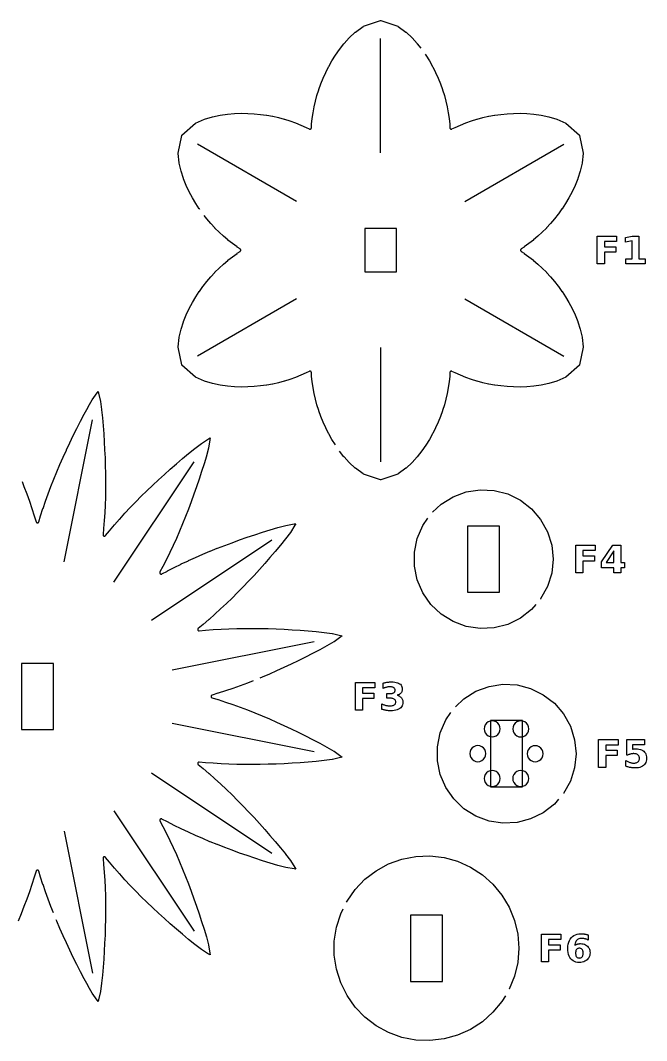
# Model space of a CAD drawing. Header units: millimetres. Extents: x 0 to 300, y 0 to 300.
# Drawn here: x 92.5 to 147.2, y 8.9 to 98.1 of the extents above; entities that cross this region are included whole.
import ezdxf

# ---------------------------------------------------------------- set-up
doc = ezdxf.new("R2010")
doc.units = ezdxf.units.MM
for name, color, linetype in [('CUT', 1, 'CONTINUOUS'), ('ENGRAVE', 5, 'CONTINUOUS'), ('SCORE', 7, 'CONTINUOUS')]:
    doc.layers.add(name, color=color, linetype=linetype)

msp = doc.modelspace()

# ---------------------------------------------------------------- linework, layer by layer
at = {"layer": 'CUT', "color": 1}
for points in [[(108.1822, 81.5628), (108.1504, 81.6072), (108.1471, 81.612), (107.8419, 82.0785), (107.8387, 82.0836), (107.5475, 82.5744), (107.5444, 82.58), (107.269, 83.0978), (107.2659, 83.104), (107.0086, 83.6529), (107.0055, 83.66), (106.7701, 84.2463), (106.767, 84.255), (106.5602, 84.8898), (106.5571, 84.901), (106.3919, 85.6061), (106.3891, 85.6226), (106.2984, 86.4572), (106.2975, 86.4718), (106.2997, 86.4863), (106.6053, 88.0114), (106.6123, 88.0388), (106.6325, 88.0586), (107.8005, 89.0858), (107.812, 89.0949), (107.8251, 89.1015), (108.5932, 89.4402), (108.6089, 89.446), (109.3021, 89.6555), (109.3134, 89.6584), (109.9665, 89.7967), (109.9756, 89.7983), (110.601, 89.8877), (110.6088, 89.8886), (111.2127, 89.9402), (111.2196, 89.9406), (111.8058, 89.9609), (111.8122, 89.961), (112.3828, 89.9543), (112.3889, 89.9541), (112.9455, 89.923), (112.9513, 89.9226), (113.495, 89.8691), (113.5007, 89.8685), (114.0322, 89.7939), (114.0378, 89.793), (114.5577, 89.6984), (114.5632, 89.6973), (115.072, 89.5834), (115.0774, 89.5821), (115.5753, 89.4494), (115.5806, 89.4479), (116.0679, 89.2967), (116.0731, 89.295), (116.5499, 89.1258), (116.5551, 89.1238), (117.0216, 88.9368), (117.0267, 88.9346), (117.4829, 88.7298), (117.488, 88.7274), (117.7646, 88.5895), (117.7776, 88.5838), (117.7893, 88.58), (117.8013, 88.5773), (117.8136, 88.5759), (117.8259, 88.5757), (117.8381, 88.5766), (117.8503, 88.5788), (117.8621, 88.5822), (117.8736, 88.5867), (117.8845, 88.5923), (117.8949, 88.599), (117.9045, 88.6067), (117.9133, 88.6152), (117.9213, 88.6246), (117.9283, 88.6348), (117.9342, 88.6456), (117.9391, 88.6569), (117.9428, 88.6686), (117.9454, 88.6806), (117.9469, 88.6947), (117.9658, 89.0033), (117.9663, 89.0089), (118.017, 89.5064), (118.0177, 89.5119), (118.0889, 90.0094), (118.0898, 90.0149), (118.1817, 90.5124), (118.1828, 90.5178), (118.2956, 91.0154), (118.2969, 91.0207), (118.4309, 91.5183), (118.4325, 91.5236), (118.5882, 92.0212), (118.59, 92.0265), (118.768, 92.5241), (118.77, 92.5293), (118.9713, 93.0269), (118.9735, 93.0321), (119.1991, 93.5298), (119.2016, 93.535), (119.453, 94.0326), (119.4559, 94.0379), (119.7354, 94.5355), (119.7386, 94.541), (120.0493, 95.0384), (120.0532, 95.0442), (120.3998, 95.5414), (120.4045, 95.5477), (120.7946, 96.0447), (120.8005, 96.0517), (121.2469, 96.5482), (121.255, 96.5565), (121.783, 97.0521), (121.7959, 97.0628), (122.4733, 97.5586), (122.4856, 97.5667), (122.4992, 97.5721), (123.9728, 98.07), (124, 98.0775), (124.0272, 98.07), (125.5008, 97.5721), (125.5144, 97.5667), (125.5267, 97.5586), (126.2041, 97.0628), (126.217, 97.0521), (126.745, 96.5565), (126.7531, 96.5482), (127.1995, 96.0517), (127.2054, 96.0447), (127.5194, 95.6447)], [(127.8969, 95.1158), (127.9468, 95.0442), (127.9507, 95.0384), (128.2614, 94.541), (128.2646, 94.5355), (128.5441, 94.0379), (128.547, 94.0326), (128.7984, 93.535), (128.8009, 93.5298), (129.0265, 93.0321), (129.0287, 93.0269), (129.23, 92.5293), (129.232, 92.5241), (129.41, 92.0265), (129.4118, 92.0212), (129.5675, 91.5236), (129.5691, 91.5183), (129.7031, 91.0207), (129.7044, 91.0154), (129.8172, 90.5178), (129.8183, 90.5124), (129.9102, 90.0149), (129.9111, 90.0094), (129.9823, 89.5119), (129.983, 89.5064), (130.0337, 89.0089), (130.0342, 89.0033), (130.0531, 88.6947), (130.0546, 88.6806), (130.0572, 88.6686), (130.0609, 88.6569), (130.0658, 88.6456), (130.0717, 88.6348), (130.0787, 88.6246), (130.0867, 88.6152), (130.0955, 88.6067), (130.1051, 88.599), (130.1155, 88.5923), (130.1264, 88.5867), (130.1379, 88.5822), (130.1497, 88.5788), (130.1619, 88.5766), (130.1741, 88.5757), (130.1864, 88.5759), (130.1987, 88.5773), (130.2107, 88.58), (130.2224, 88.5838), (130.2354, 88.5895), (130.512, 88.7274), (130.5171, 88.7298), (130.9733, 88.9346), (130.9784, 88.9368), (131.4449, 89.1238), (131.4501, 89.1258), (131.9269, 89.295), (131.9321, 89.2967), (132.4194, 89.4479), (132.4247, 89.4494), (132.9226, 89.5821), (132.928, 89.5834), (133.4368, 89.6973), (133.4423, 89.6984), (133.9622, 89.793), (133.9678, 89.7939), (134.4993, 89.8685), (134.505, 89.8691), (135.0487, 89.9226), (135.0545, 89.923), (135.6111, 89.9541), (135.6172, 89.9543), (136.1878, 89.961), (136.1942, 89.9609), (136.7804, 89.9406), (136.7873, 89.9402), (137.3912, 89.8886), (137.399, 89.8877), (138.0244, 89.7983), (138.0335, 89.7967), (138.6866, 89.6584), (138.6979, 89.6555), (139.3911, 89.446), (139.4068, 89.4402), (140.1749, 89.1015), (140.188, 89.0949), (140.1995, 89.0858), (141.3675, 88.0586), (141.3877, 88.0388), (141.3947, 88.0114), (141.7003, 86.4863), (141.7025, 86.4718), (141.7016, 86.4572), (141.6109, 85.6226), (141.6081, 85.6061), (141.4429, 84.901), (141.4398, 84.8898), (141.233, 84.255), (141.2299, 84.2463), (140.9945, 83.66), (140.9914, 83.6529), (140.7341, 83.104), (140.731, 83.0978), (140.4556, 82.58), (140.4525, 82.5744), (140.1613, 82.0836), (140.1581, 82.0785), (139.8529, 81.612), (139.8496, 81.6072), (139.5315, 81.163), (139.5281, 81.1585), (139.1977, 80.7354), (139.1942, 80.731), (138.8523, 80.328), (138.8486, 80.3239), (138.4955, 79.9402), (138.4917, 79.9362), (138.1278, 79.5713), (138.1238, 79.5675), (137.7493, 79.2211), (137.7452, 79.2174), (137.3603, 78.8891), (137.356, 78.8855), (136.9607, 78.5751), (136.9563, 78.5718), (136.5508, 78.2791), (136.5462, 78.2759), (136.2884, 78.1053), (136.277, 78.0969), (136.2679, 78.0886), (136.2596, 78.0795), (136.2522, 78.0697), (136.2458, 78.0591), (136.2406, 78.048), (136.2364, 78.0364), (136.2334, 78.0245), (136.2316, 78.0123), (136.231, 78), (136.2316, 77.9877), (136.2334, 77.9755), (136.2364, 77.9636), (136.2406, 77.952), (136.2458, 77.9409), (136.2522, 77.9303), (136.2596, 77.9205), (136.2679, 77.9114), (136.277, 77.9031), (136.2884, 77.8947), (136.5462, 77.7241), (136.5508, 77.7209), (136.9563, 77.4282), (136.9607, 77.4249), (137.356, 77.1145), (137.3603, 77.1109), (137.7452, 76.7826), (137.7493, 76.7789), (138.1238, 76.4325), (138.1278, 76.4287), (138.4917, 76.0638), (138.4955, 76.0598), (138.8486, 75.6761), (138.8523, 75.672), (139.1942, 75.269), (139.1977, 75.2646), (139.5281, 74.8415), (139.5315, 74.837), (139.8496, 74.3928), (139.8529, 74.388), (140.1581, 73.9215), (140.1613, 73.9164), (140.4525, 73.4256), (140.4556, 73.42), (140.731, 72.9022), (140.7341, 72.896), (140.9914, 72.3471), (140.9945, 72.34), (141.2299, 71.7537), (141.233, 71.745), (141.4398, 71.1102), (141.4429, 71.099), (141.6081, 70.3939), (141.6109, 70.3774), (141.7016, 69.5428), (141.7025, 69.5282), (141.7003, 69.5137), (141.3947, 67.9886), (141.3877, 67.9612), (141.3675, 67.9414), (140.1995, 66.9142), (140.188, 66.9051), (140.1749, 66.8985), (139.4068, 66.5598), (139.3911, 66.554), (138.6979, 66.3445), (138.6866, 66.3416), (138.0335, 66.2033), (138.0244, 66.2017), (137.399, 66.1123), (137.3912, 66.1114), (136.7873, 66.0598), (136.7804, 66.0594), (136.1942, 66.0391), (136.1878, 66.039), (135.6172, 66.0457), (135.6111, 66.0459), (135.0545, 66.077), (135.0487, 66.0774), (134.505, 66.1309), (134.4993, 66.1315), (133.9678, 66.2061), (133.9622, 66.207), (133.4423, 66.3016), (133.4368, 66.3027), (132.928, 66.4166), (132.9226, 66.4179), (132.4247, 66.5506), (132.4194, 66.5521), (131.9321, 66.7033), (131.9269, 66.705), (131.4501, 66.8742), (131.4449, 66.8762), (130.9784, 67.0632), (130.9733, 67.0654), (130.5171, 67.2702), (130.512, 67.2726), (130.2354, 67.4105), (130.2224, 67.4162), (130.2107, 67.42), (130.1987, 67.4227), (130.1864, 67.4241), (130.1741, 67.4243), (130.1619, 67.4234), (130.1497, 67.4212), (130.1379, 67.4178), (130.1264, 67.4133), (130.1155, 67.4077), (130.1051, 67.401), (130.0955, 67.3933), (130.0867, 67.3848), (130.0787, 67.3754), (130.0717, 67.3652), (130.0658, 67.3544), (130.0609, 67.3431), (130.0572, 67.3314), (130.0546, 67.3194), (130.0531, 67.3053), (130.0342, 66.9967), (130.0337, 66.9911), (129.983, 66.4936), (129.9823, 66.4881), (129.9111, 65.9906), (129.9102, 65.9851), (129.8183, 65.4876), (129.8172, 65.4822), (129.7044, 64.9846), (129.7031, 64.9793), (129.5691, 64.4817), (129.5675, 64.4764), (129.4118, 63.9788), (129.41, 63.9735), (129.232, 63.4759), (129.23, 63.4707), (129.0287, 62.9731), (129.0265, 62.9679), (128.8009, 62.4702), (128.7984, 62.465), (128.547, 61.9674), (128.5441, 61.9621), (128.2646, 61.4645), (128.2614, 61.459), (127.9507, 60.9616), (127.9468, 60.9558), (127.6002, 60.4586), (127.5955, 60.4523), (127.2054, 59.9553), (127.1995, 59.9483), (126.7531, 59.4518), (126.745, 59.4435), (126.217, 58.9479), (126.2041, 58.9372), (125.5267, 58.4414), (125.5144, 58.4333), (125.5008, 58.4279), (124.0272, 57.93), (124, 57.9225), (123.9728, 57.93), (122.4992, 58.4279), (122.4856, 58.4333), (122.4733, 58.4414), (121.7959, 58.9372), (121.783, 58.9479), (121.255, 59.4435), (121.2469, 59.4518), (120.8005, 59.9483), (120.7946, 59.9553), (120.4109, 60.4441)], [(120.0394, 60.9775), (119.7386, 61.459), (119.7354, 61.4645), (119.4559, 61.9621), (119.453, 61.9674), (119.2016, 62.465), (119.1991, 62.4702), (118.9735, 62.9679), (118.9713, 62.9731), (118.77, 63.4707), (118.768, 63.4759), (118.59, 63.9735), (118.5882, 63.9788), (118.4325, 64.4764), (118.4309, 64.4817), (118.2969, 64.9793), (118.2956, 64.9846), (118.1828, 65.4822), (118.1817, 65.4876), (118.0898, 65.9851), (118.0889, 65.9906), (118.0177, 66.4881), (118.017, 66.4936), (117.9663, 66.9911), (117.9658, 66.9967), (117.9469, 67.3053), (117.9454, 67.3194), (117.9428, 67.3314), (117.9391, 67.3431), (117.9342, 67.3544), (117.9283, 67.3652), (117.9213, 67.3754), (117.9133, 67.3848), (117.9045, 67.3933), (117.8949, 67.401), (117.8845, 67.4077), (117.8736, 67.4133), (117.8621, 67.4178), (117.8503, 67.4212), (117.8381, 67.4234), (117.8259, 67.4243), (117.8136, 67.4241), (117.8013, 67.4227), (117.7893, 67.42), (117.7776, 67.4162), (117.7646, 67.4105), (117.488, 67.2726), (117.4829, 67.2702), (117.0267, 67.0654), (117.0216, 67.0632), (116.5551, 66.8762), (116.5499, 66.8742), (116.0731, 66.705), (116.0679, 66.7033), (115.5806, 66.5521), (115.5753, 66.5506), (115.0774, 66.4179), (115.072, 66.4166), (114.5632, 66.3027), (114.5577, 66.3016), (114.0378, 66.207), (114.0322, 66.2061), (113.5007, 66.1315), (113.495, 66.1309), (112.9513, 66.0774), (112.9455, 66.077), (112.3889, 66.0459), (112.3828, 66.0457), (111.8122, 66.039), (111.8058, 66.0391), (111.2196, 66.0594), (111.2127, 66.0598), (110.6088, 66.1114), (110.601, 66.1123), (109.9756, 66.2017), (109.9665, 66.2033), (109.3134, 66.3416), (109.3021, 66.3445), (108.6089, 66.554), (108.5932, 66.5598), (107.8251, 66.8985), (107.812, 66.9051), (107.8005, 66.9142), (106.6325, 67.9414), (106.6123, 67.9612), (106.6053, 67.9886), (106.2997, 69.5137), (106.2975, 69.5282), (106.2984, 69.5428), (106.3891, 70.3774), (106.3919, 70.3939), (106.5571, 71.099), (106.5602, 71.1102), (106.767, 71.745), (106.7701, 71.7537), (107.0055, 72.34), (107.0086, 72.3471), (107.2659, 72.896), (107.269, 72.9022), (107.5444, 73.42), (107.5475, 73.4256), (107.8387, 73.9164), (107.8419, 73.9215), (108.1471, 74.388), (108.1504, 74.3928), (108.4685, 74.837), (108.4719, 74.8415), (108.8023, 75.2646), (108.8058, 75.269), (109.1477, 75.672), (109.1514, 75.6761), (109.5045, 76.0598), (109.5083, 76.0638), (109.8722, 76.4287), (109.8762, 76.4325), (110.2507, 76.7789), (110.2548, 76.7826), (110.6397, 77.1109), (110.644, 77.1145), (111.0393, 77.4249), (111.0437, 77.4282), (111.4492, 77.7209), (111.4538, 77.7241), (111.7116, 77.8947), (111.723, 77.9031), (111.7321, 77.9114), (111.7404, 77.9205), (111.7478, 77.9303), (111.7542, 77.9409), (111.7594, 77.952), (111.7636, 77.9636), (111.7666, 77.9755), (111.7684, 77.9877), (111.769, 78), (111.7684, 78.0123), (111.7666, 78.0245), (111.7636, 78.0364), (111.7594, 78.048), (111.7542, 78.0591), (111.7478, 78.0697), (111.7404, 78.0795), (111.7321, 78.0886), (111.723, 78.0969), (111.7116, 78.1053), (111.4538, 78.2759), (111.4492, 78.2791), (111.0437, 78.5718), (111.0393, 78.5751), (110.644, 78.8855), (110.6397, 78.8891), (110.2548, 79.2174), (110.2507, 79.2211), (109.8762, 79.5675), (109.8722, 79.5713), (109.5083, 79.9362), (109.5045, 79.9402), (109.1514, 80.3239), (109.1477, 80.328), (108.8058, 80.731), (108.8023, 80.7354), (108.5658, 81.0382)], [(92.655, 57.7846), (92.8219, 57.3619), (92.8226, 57.3599), (93.0641, 56.7207), (93.0648, 56.7187), (93.2955, 56.0773), (93.2963, 56.0752), (93.5155, 55.4316), (93.5163, 55.4293), (93.7236, 54.7835), (93.7243, 54.781), (93.8798, 54.2639), (93.8845, 54.2506), (93.8897, 54.2395), (93.896, 54.2289), (93.9033, 54.219), (93.9115, 54.2099), (93.9206, 54.2017), (93.9305, 54.1943), (93.941, 54.188), (93.9521, 54.1828), (93.9637, 54.1786), (93.9756, 54.1756), (93.9877, 54.1738), (94, 54.1732), (94.0123, 54.1738), (94.0244, 54.1756), (94.0363, 54.1786), (94.0479, 54.1828), (94.059, 54.188), (94.0695, 54.1943), (94.0794, 54.2017), (94.0885, 54.2099), (94.0967, 54.219), (94.104, 54.2289), (94.1103, 54.2395), (94.1155, 54.2506), (94.1202, 54.2639), (94.2757, 54.781), (94.2764, 54.7835), (94.4837, 55.4293), (94.4845, 55.4316), (94.7037, 56.0752), (94.7045, 56.0773), (94.9352, 56.7187), (94.9359, 56.7207), (95.1774, 57.3599), (95.1781, 57.3619), (95.4298, 57.9991), (95.4305, 58.0009), (95.6918, 58.6363), (95.6925, 58.638), (95.9628, 59.2716), (95.9635, 59.2732), (96.2423, 59.9052), (96.243, 59.9066), (96.5299, 60.5371), (96.5305, 60.5384), (96.825, 61.1674), (96.8256, 61.1687), (97.1275, 61.7963), (97.1281, 61.7975), (97.4372, 62.4236), (97.4379, 62.4249), (97.7546, 63.0495), (97.7554, 63.051), (98.0807, 63.6736), (98.0818, 63.6755), (98.4183, 64.2955), (98.42, 64.2986), (98.7742, 64.9128), (98.781, 64.9236), (99.2045, 65.5221), (99.2998, 65.644), (99.3412, 65.4949), (99.5034, 64.7799), (99.5057, 64.7673), (99.5978, 64.0644), (99.5982, 64.0608), (99.6719, 63.3592), (99.6721, 63.3571), (99.7344, 62.6573), (99.7345, 62.6556), (99.7881, 61.9575), (99.7882, 61.956), (99.8342, 61.2593), (99.8343, 61.2578), (99.8731, 60.5626), (99.8731, 60.5611), (99.9045, 59.8673), (99.9046, 59.8658), (99.9284, 59.1736), (99.9284, 59.172), (99.9442, 58.4814), (99.9442, 58.4797), (99.9515, 57.7908), (99.9515, 57.789), (99.9497, 57.102), (99.9497, 57.1), (99.9384, 56.415), (99.9383, 56.4129), (99.9168, 55.73), (99.9167, 55.7278), (99.8843, 55.047), (99.8842, 55.0447), (99.8405, 54.3663), (99.8403, 54.3638), (99.7847, 53.6878), (99.7845, 53.6853), (99.7302, 53.148), (99.7294, 53.1339), (99.73, 53.1216), (99.7318, 53.1095), (99.7347, 53.0976), (99.7389, 53.086), (99.7441, 53.0749), (99.7504, 53.0643), (99.7577, 53.0545), (99.7659, 53.0454), (99.775, 53.0371), (99.7849, 53.0298), (99.7954, 53.0235), (99.8065, 53.0182), (99.8181, 53.0141), (99.83, 53.0111), (99.8422, 53.0093), (99.8544, 53.0087), (99.8667, 53.0093), (99.8788, 53.0111), (99.8908, 53.0141), (99.9023, 53.0183), (99.9134, 53.0236), (99.9239, 53.0299), (99.9338, 53.0372), (99.9429, 53.0455), (99.9523, 53.056), (100.2938, 53.4743), (100.2954, 53.4763), (100.7341, 53.9936), (100.7357, 53.9954), (101.1846, 54.5061), (101.1861, 54.5078), (101.6446, 55.012), (101.6461, 55.0136), (102.1138, 55.5118), (102.1152, 55.5133), (102.5916, 56.0057), (102.5929, 56.0071), (103.0775, 56.4942), (103.0788, 56.4954), (103.571, 56.9774), (103.5722, 56.9786), (104.0717, 57.4558), (104.0729, 57.4568), (104.5792, 57.9295), (104.5803, 57.9305), (105.0931, 58.3989), (105.0942, 58.3999), (105.6132, 58.8642), (105.6142, 58.8651), (106.1394, 59.3252), (106.1405, 59.3262), (106.6722, 59.782), (106.6734, 59.7831), (107.2123, 60.2338), (107.214, 60.2352), (107.7622, 60.6792), (107.7649, 60.6814), (108.3272, 61.1133), (108.3376, 61.1206), (108.9579, 61.5115), (109.0926, 61.5877), (109.0738, 61.4341), (108.95, 60.7114), (108.9473, 60.699), (108.7634, 60.0143), (108.7624, 60.0109), (108.562, 59.3345), (108.5614, 59.3324), (108.3511, 58.6621), (108.3506, 58.6605), (108.133, 57.9949), (108.1325, 57.9935), (107.9084, 57.3322), (107.9079, 57.3309), (107.6776, 56.6737), (107.6771, 56.6723), (107.4406, 56.0193), (107.4401, 56.0179), (107.1972, 55.3693), (107.1966, 55.3678), (106.9469, 54.7237), (106.9463, 54.7221), (106.6894, 54.0829), (106.6887, 54.0812), (106.4242, 53.4472), (106.4234, 53.4454), (106.1508, 52.8168), (106.1499, 52.8149), (105.8686, 52.1922), (105.8677, 52.1902), (105.5773, 51.5737), (105.5763, 51.5716), (105.2763, 50.9615), (105.2752, 50.9593), (104.9652, 50.3561), (104.964, 50.3538), (104.7082, 49.8782), (104.7021, 49.8655), (104.6979, 49.8539), (104.6949, 49.842), (104.6931, 49.8299), (104.6925, 49.8176), (104.6931, 49.8053), (104.6949, 49.7932), (104.6978, 49.7813), (104.702, 49.7697), (104.7072, 49.7586), (104.7135, 49.748), (104.7208, 49.7382), (104.7291, 49.7291), (104.7382, 49.7208), (104.748, 49.7135), (104.7586, 49.7072), (104.7697, 49.702), (104.7813, 49.6978), (104.7932, 49.6949), (104.8053, 49.6931), (104.8176, 49.6925), (104.8299, 49.6931), (104.842, 49.6949), (104.8539, 49.6979), (104.8655, 49.7021), (104.8782, 49.7082), (105.3538, 49.964), (105.3561, 49.9652), (105.9593, 50.2752), (105.9615, 50.2763), (106.5716, 50.5763), (106.5737, 50.5773), (107.1902, 50.8677), (107.1922, 50.8686), (107.8149, 51.1499), (107.8168, 51.1508), (108.4454, 51.4234), (108.4472, 51.4242), (109.0812, 51.6887), (109.0829, 51.6894), (109.7221, 51.9463), (109.7237, 51.9469), (110.3678, 52.1966), (110.3693, 52.1972), (111.0179, 52.4401), (111.0193, 52.4406), (111.6723, 52.6771), (111.6737, 52.6776), (112.3309, 52.9079), (112.3322, 52.9084), (112.9935, 53.1325), (112.9949, 53.133), (113.6605, 53.3506), (113.6621, 53.3511), (114.3324, 53.5614), (114.3345, 53.562), (115.0109, 53.7624), (115.0143, 53.7634), (115.699, 53.9473), (115.7114, 53.95), (116.4341, 54.0738), (116.5877, 54.0926), (116.5115, 53.9579), (116.1206, 53.3376), (116.1133, 53.3272), (115.6814, 52.7649), (115.6792, 52.7622), (115.2352, 52.214), (115.2338, 52.2123), (114.7831, 51.6734), (114.782, 51.6722), (114.3262, 51.1405), (114.3252, 51.1394), (113.8651, 50.6142), (113.8642, 50.6132), (113.3999, 50.0942), (113.3989, 50.0931), (112.9305, 49.5803), (112.9295, 49.5792), (112.4568, 49.0729), (112.4558, 49.0717), (111.9786, 48.5722), (111.9774, 48.571), (111.4954, 48.0788), (111.4942, 48.0775), (111.0071, 47.5929), (111.0057, 47.5916), (110.5133, 47.1152), (110.5118, 47.1138), (110.0136, 46.6461), (110.012, 46.6446), (109.5078, 46.1861), (109.5061, 46.1846), (108.9954, 45.7357), (108.9936, 45.7341), (108.4763, 45.2954), (108.4743, 45.2938), (108.056, 44.9523), (108.0455, 44.9429), (108.0372, 44.9338), (108.0299, 44.9239), (108.0236, 44.9134), (108.0183, 44.9023), (108.0141, 44.8908), (108.0111, 44.8788), (108.0093, 44.8667), (108.0087, 44.8544), (108.0093, 44.8422), (108.0111, 44.83), (108.0141, 44.8181), (108.0182, 44.8065), (108.0235, 44.7954), (108.0298, 44.7849), (108.0371, 44.775), (108.0454, 44.7659), (108.0545, 44.7577), (108.0643, 44.7504), (108.0749, 44.7441), (108.086, 44.7389), (108.0976, 44.7347), (108.1095, 44.7318), (108.1216, 44.73), (108.1339, 44.7294), (108.148, 44.7302), (108.6853, 44.7845), (108.6878, 44.7847), (109.3638, 44.8403), (109.3663, 44.8405), (110.0447, 44.8842), (110.047, 44.8843), (110.7278, 44.9167), (110.73, 44.9168), (111.4129, 44.9383), (111.415, 44.9384), (112.1, 44.9497), (112.102, 44.9497), (112.789, 44.9515), (112.7908, 44.9515), (113.4797, 44.9442), (113.4814, 44.9442), (114.172, 44.9284), (114.1736, 44.9284), (114.8658, 44.9046), (114.8673, 44.9045), (115.5611, 44.8731), (115.5626, 44.8731), (116.2578, 44.8343), (116.2593, 44.8342), (116.956, 44.7882), (116.9575, 44.7881), (117.6556, 44.7345), (117.6573, 44.7344), (118.3571, 44.6721), (118.3592, 44.6719), (119.0608, 44.5982), (119.0644, 44.5978), (119.7673, 44.5057), (119.7799, 44.5034), (120.4949, 44.3412), (120.644, 44.2998), (120.5221, 44.2045), (119.9236, 43.781), (119.9128, 43.7742), (119.2986, 43.42), (119.2955, 43.4183), (118.6755, 43.0818), (118.6736, 43.0807), (118.051, 42.7554), (118.0495, 42.7546), (117.4249, 42.4379), (117.4236, 42.4372), (116.7975, 42.1281), (116.7963, 42.1275), (116.1687, 41.8256), (116.1674, 41.825), (115.5384, 41.5305), (115.5371, 41.5299), (114.9066, 41.243), (114.9052, 41.2423), (114.2732, 40.9635), (114.2716, 40.9628), (113.638, 40.6925), (113.6363, 40.6918), (113.4447, 40.613)], [(128.5338, 55.0938), (129.2812, 55.8043), (130.3244, 56.4545), (131.4772, 56.8814), (132.6923, 57.0676), (133.92, 57.0053), (135.11, 56.6972), (136.2137, 56.1558), (137.1857, 55.4034), (137.9865, 54.4707), (138.583, 53.3959), (138.951, 52.223), (139.0754, 51), (138.951, 49.777), (138.583, 48.6041), (137.9865, 47.5293), (137.9757, 47.5168)], [(137.5523, 47.0236), (137.1857, 46.5966), (136.2137, 45.8442), (135.11, 45.3028), (133.92, 44.9947), (132.6923, 44.9324), (131.4772, 45.1186), (130.3244, 45.5455), (129.2812, 46.1957), (128.3903, 47.0427), (127.688, 48.0516), (127.2032, 49.1813), (126.9558, 50.3854), (126.9558, 51.6146), (127.2032, 52.8187), (127.688, 53.9484), (128.1321, 54.5864)], [(112.8426, 40.368), (112.3619, 40.1781), (112.3599, 40.1774), (111.7207, 39.9359), (111.7187, 39.9352), (111.0773, 39.7045), (111.0752, 39.7037), (110.4316, 39.4845), (110.4293, 39.4837), (109.7835, 39.2764), (109.781, 39.2757), (109.2639, 39.1202), (109.2506, 39.1155), (109.2395, 39.1103), (109.2289, 39.104), (109.219, 39.0967), (109.2099, 39.0885), (109.2017, 39.0794), (109.1943, 39.0695), (109.188, 39.059), (109.1828, 39.0479), (109.1786, 39.0363), (109.1756, 39.0244), (109.1738, 39.0123), (109.1732, 39), (109.1738, 38.9877), (109.1756, 38.9756), (109.1786, 38.9637), (109.1828, 38.9521), (109.188, 38.941), (109.1943, 38.9305), (109.2017, 38.9206), (109.2099, 38.9115), (109.219, 38.9033), (109.2289, 38.896), (109.2395, 38.8897), (109.2506, 38.8845), (109.2639, 38.8798), (109.781, 38.7243), (109.7835, 38.7236), (110.4293, 38.5163), (110.4316, 38.5155), (111.0752, 38.2963), (111.0773, 38.2955), (111.7187, 38.0648), (111.7207, 38.0641), (112.3599, 37.8226), (112.3619, 37.8219), (112.9991, 37.5702), (113.0009, 37.5695), (113.6363, 37.3082), (113.638, 37.3075), (114.2716, 37.0372), (114.2732, 37.0365), (114.9052, 36.7577), (114.9066, 36.757), (115.5371, 36.4701), (115.5384, 36.4695), (116.1674, 36.175), (116.1687, 36.1744), (116.7963, 35.8725), (116.7975, 35.8719), (117.4236, 35.5628), (117.4249, 35.5621), (118.0495, 35.2454), (118.051, 35.2446), (118.6736, 34.9193), (118.6755, 34.9182), (119.2955, 34.5817), (119.2986, 34.58), (119.9128, 34.2258), (119.9236, 34.219), (120.5221, 33.7955), (120.644, 33.7002), (120.4949, 33.6588), (119.7799, 33.4966), (119.7673, 33.4943), (119.0644, 33.4022), (119.0608, 33.4018), (118.3592, 33.3281), (118.3571, 33.3279), (117.6573, 33.2656), (117.6556, 33.2655), (116.9575, 33.2119), (116.956, 33.2118), (116.2593, 33.1658), (116.2578, 33.1657), (115.5626, 33.1269), (115.5611, 33.1269), (114.8673, 33.0955), (114.8658, 33.0954), (114.1736, 33.0716), (114.172, 33.0716), (113.4814, 33.0558), (113.4797, 33.0558), (112.7908, 33.0485), (112.789, 33.0485), (112.102, 33.0503), (112.1, 33.0503), (111.415, 33.0616), (111.4129, 33.0617), (110.73, 33.0832), (110.7278, 33.0833), (110.047, 33.1157), (110.0447, 33.1158), (109.3663, 33.1595), (109.3638, 33.1597), (108.6878, 33.2153), (108.6853, 33.2155), (108.148, 33.2698), (108.1339, 33.2706), (108.1216, 33.27), (108.1095, 33.2682), (108.0976, 33.2653), (108.086, 33.2611), (108.0749, 33.2559), (108.0643, 33.2496), (108.0545, 33.2423), (108.0454, 33.2341), (108.0371, 33.225), (108.0298, 33.2151), (108.0235, 33.2046), (108.0182, 33.1935), (108.0141, 33.1819), (108.0111, 33.17), (108.0093, 33.1578), (108.0087, 33.1456), (108.0093, 33.1333), (108.0111, 33.1212), (108.0141, 33.1092), (108.0183, 33.0977), (108.0236, 33.0866), (108.0299, 33.0761), (108.0372, 33.0662), (108.0455, 33.0571), (108.056, 33.0477), (108.4743, 32.7062), (108.4763, 32.7046), (108.9936, 32.2659), (108.9954, 32.2643), (109.5061, 31.8154), (109.5078, 31.8139), (110.012, 31.3554), (110.0136, 31.3539), (110.5118, 30.8862), (110.5133, 30.8848), (111.0057, 30.4084), (111.0071, 30.4071), (111.4942, 29.9225), (111.4954, 29.9212), (111.9774, 29.429), (111.9786, 29.4278), (112.4558, 28.9283), (112.4568, 28.9271), (112.9295, 28.4208), (112.9305, 28.4197), (113.3989, 27.9069), (113.3999, 27.9058), (113.8642, 27.3868), (113.8651, 27.3858), (114.3252, 26.8606), (114.3262, 26.8595), (114.782, 26.3278), (114.7831, 26.3266), (115.2338, 25.7877), (115.2352, 25.786), (115.6792, 25.2378), (115.6814, 25.2351), (116.1133, 24.6728), (116.1206, 24.6624), (116.5115, 24.0421), (116.5877, 23.9074), (116.4341, 23.9262), (115.7114, 24.05), (115.699, 24.0527), (115.0143, 24.2366), (115.0109, 24.2376), (114.3345, 24.438), (114.3324, 24.4386), (113.6621, 24.6489), (113.6605, 24.6494), (112.9949, 24.867), (112.9935, 24.8675), (112.3322, 25.0916), (112.3309, 25.0921), (111.6737, 25.3224), (111.6723, 25.3229), (111.0193, 25.5594), (111.0179, 25.5599), (110.3693, 25.8028), (110.3678, 25.8034), (109.7237, 26.0531), (109.7221, 26.0537), (109.0829, 26.3106), (109.0812, 26.3113), (108.4472, 26.5758), (108.4454, 26.5766), (107.8168, 26.8492), (107.8149, 26.8501), (107.1922, 27.1314), (107.1902, 27.1323), (106.5737, 27.4227), (106.5716, 27.4237), (105.9615, 27.7237), (105.9593, 27.7248), (105.3561, 28.0348), (105.3538, 28.036), (104.8782, 28.2918), (104.8655, 28.2979), (104.8539, 28.3021), (104.842, 28.3051), (104.8299, 28.3069), (104.8176, 28.3075), (104.8053, 28.3069), (104.7932, 28.3051), (104.7813, 28.3022), (104.7697, 28.298), (104.7586, 28.2928), (104.748, 28.2865), (104.7382, 28.2792), (104.7291, 28.2709), (104.7208, 28.2618), (104.7135, 28.252), (104.7072, 28.2414), (104.702, 28.2303), (104.6978, 28.2187), (104.6949, 28.2068), (104.6931, 28.1947), (104.6925, 28.1824), (104.6931, 28.1701), (104.6949, 28.158), (104.6979, 28.1461), (104.7021, 28.1345), (104.7082, 28.1218), (104.964, 27.6462), (104.9652, 27.6439), (105.2752, 27.0407), (105.2763, 27.0385), (105.5763, 26.4284), (105.5773, 26.4263), (105.8677, 25.8098), (105.8686, 25.8078), (106.1499, 25.1851), (106.1508, 25.1832), (106.4234, 24.5546), (106.4242, 24.5528), (106.6887, 23.9188), (106.6894, 23.9171), (106.9463, 23.2779), (106.9469, 23.2763), (107.1966, 22.6322), (107.1972, 22.6307), (107.4401, 21.9821), (107.4406, 21.9807), (107.6771, 21.3277), (107.6776, 21.3263), (107.9079, 20.6691), (107.9084, 20.6678), (108.1325, 20.0065), (108.133, 20.0051), (108.3506, 19.3395), (108.3511, 19.3379), (108.5614, 18.6676), (108.562, 18.6655), (108.7624, 17.9891), (108.7634, 17.9857), (108.9473, 17.301), (108.95, 17.2886), (109.0738, 16.5659), (109.0926, 16.4123), (108.9579, 16.4885), (108.3376, 16.8794), (108.3272, 16.8867), (107.7649, 17.3186), (107.7622, 17.3208), (107.214, 17.7648), (107.2123, 17.7662), (106.6734, 18.2169), (106.6722, 18.218), (106.1405, 18.6738), (106.1394, 18.6748), (105.6142, 19.1349), (105.6132, 19.1358), (105.0942, 19.6001), (105.0931, 19.6011), (104.5803, 20.0695), (104.5792, 20.0705), (104.0729, 20.5432), (104.0717, 20.5442), (103.5722, 21.0214), (103.571, 21.0226), (103.0788, 21.5046), (103.0775, 21.5058), (102.5929, 21.9929), (102.5916, 21.9943), (102.1152, 22.4867), (102.1138, 22.4882), (101.6461, 22.9864), (101.6446, 22.988), (101.1861, 23.4922), (101.1846, 23.4939), (100.7357, 24.0046), (100.7341, 24.0064), (100.2954, 24.5237), (100.2938, 24.5257), (99.9523, 24.944), (99.9429, 24.9545), (99.9338, 24.9628), (99.9239, 24.9701), (99.9134, 24.9764), (99.9023, 24.9817), (99.8908, 24.9859), (99.8788, 24.9889), (99.8667, 24.9907), (99.8544, 24.9913), (99.8422, 24.9907), (99.83, 24.9889), (99.8181, 24.9859), (99.8065, 24.9818), (99.7954, 24.9765), (99.7849, 24.9702), (99.775, 24.9629), (99.7659, 24.9546), (99.7577, 24.9455), (99.7504, 24.9357), (99.7441, 24.9251), (99.7389, 24.914), (99.7347, 24.9024), (99.7318, 24.8905), (99.73, 24.8784), (99.7294, 24.8661), (99.7302, 24.852), (99.7845, 24.3147), (99.7847, 24.3122), (99.8403, 23.6362), (99.8405, 23.6337), (99.8842, 22.9553), (99.8843, 22.953), (99.9167, 22.2722), (99.9168, 22.27), (99.9383, 21.5871), (99.9384, 21.585), (99.9497, 20.9), (99.9497, 20.898), (99.9515, 20.211), (99.9515, 20.2092), (99.9442, 19.5203), (99.9442, 19.5186), (99.9284, 18.828), (99.9284, 18.8264), (99.9046, 18.1342), (99.9045, 18.1327), (99.8731, 17.4389), (99.8731, 17.4374), (99.8343, 16.7422), (99.8342, 16.7407), (99.7882, 16.044), (99.7881, 16.0425), (99.7345, 15.3444), (99.7344, 15.3427), (99.6721, 14.6429), (99.6719, 14.6408), (99.5982, 13.9392), (99.5978, 13.9356), (99.5057, 13.2327), (99.5034, 13.2201), (99.3412, 12.5051), (99.2998, 12.356), (99.2045, 12.4779), (98.781, 13.0764), (98.7742, 13.0872), (98.42, 13.7014), (98.4183, 13.7045), (98.0818, 14.3245), (98.0807, 14.3264), (97.7554, 14.949), (97.7546, 14.9505), (97.4379, 15.5751), (97.4372, 15.5764), (97.1281, 16.2025), (97.1275, 16.2037), (96.8256, 16.8313), (96.825, 16.8326), (96.5305, 17.4616), (96.5299, 17.4629), (96.243, 18.0934), (96.2423, 18.0948), (95.9635, 18.7268), (95.9628, 18.7284), (95.6925, 19.362), (95.6918, 19.3637), (95.6367, 19.4976)], [(130.5338, 38.0938), (131.2812, 38.8043), (132.3244, 39.4545), (133.4772, 39.8814), (134.6923, 40.0676), (135.92, 40.0053), (137.11, 39.6972), (138.2137, 39.1558), (139.1857, 38.4034), (139.9865, 37.4707), (140.583, 36.3959), (140.951, 35.223), (141.0754, 34), (140.951, 32.777), (140.583, 31.6041), (139.9865, 30.5293), (139.9757, 30.5168)], [(139.5523, 30.0236), (139.1857, 29.5966), (138.2137, 28.8442), (137.11, 28.3028), (135.92, 27.9947), (134.6923, 27.9324), (133.4772, 28.1186), (132.3244, 28.5455), (131.2812, 29.1957), (130.3903, 30.0427), (129.688, 31.0516), (129.2032, 32.1813), (128.9558, 33.3854), (128.9558, 34.6146), (129.2032, 35.8187), (129.688, 36.9484), (130.1321, 37.5864)], [(121.01, 21.028), (121.0588, 21.1266), (121.7701, 22.1378), (122.6273, 23.0286), (123.6106, 23.7781), (124.6967, 24.3687), (125.8602, 24.7866), (127.0739, 25.0219), (128.3093, 25.0693), (129.5375, 24.9275), (130.7296, 24.5999), (131.8577, 24.0942), (132.8954, 23.4222), (133.8184, 22.5996), (134.605, 21.6458), (135.2367, 20.5831), (135.6989, 19.4365), (135.9806, 18.2327), (136.0752, 17), (135.9806, 15.7673), (135.6989, 14.5635), (135.2367, 13.4169), (135.2355, 13.4148)], [(95.3909, 20.0993), (95.1781, 20.6381), (95.1774, 20.6401), (94.9359, 21.2793), (94.9352, 21.2813), (94.7045, 21.9227), (94.7037, 21.9248), (94.4845, 22.5684), (94.4837, 22.5707), (94.2764, 23.2165), (94.2757, 23.219), (94.1202, 23.7361), (94.1155, 23.7494), (94.1103, 23.7605), (94.104, 23.7711), (94.0967, 23.781), (94.0885, 23.7901), (94.0794, 23.7983), (94.0695, 23.8057), (94.059, 23.812), (94.0479, 23.8172), (94.0363, 23.8214), (94.0244, 23.8244), (94.0123, 23.8262), (94, 23.8268), (93.9877, 23.8262), (93.9756, 23.8244), (93.9637, 23.8214), (93.9521, 23.8172), (93.941, 23.812), (93.9305, 23.8057), (93.9206, 23.7983), (93.9115, 23.7901), (93.9033, 23.781), (93.896, 23.7711), (93.8897, 23.7605), (93.8845, 23.7494), (93.8798, 23.7361), (93.7243, 23.219), (93.7236, 23.2165), (93.5163, 22.5707), (93.5155, 22.5684), (93.2963, 21.9248), (93.2955, 21.9227), (93.0648, 21.2813), (93.0641, 21.2793), (92.8226, 20.6401), (92.8219, 20.6381), (92.5702, 20.0009), (92.5695, 19.9991), (92.3082, 19.3637)], [(134.9034, 12.8561), (134.605, 12.3542), (133.8184, 11.4004), (132.8954, 10.5778), (131.8577, 9.9058), (130.7296, 9.4001), (129.5375, 9.0725), (128.3093, 8.9307), (127.0739, 8.9781), (125.8602, 9.2134), (124.6967, 9.6313), (123.6106, 10.2219), (122.6273, 10.9714), (121.7701, 11.8622), (121.0588, 12.8734), (120.5102, 13.9813), (120.1372, 15.16), (119.9485, 16.3818), (119.9485, 17.6182), (120.1372, 18.84), (120.5102, 20.0187), (120.7216, 20.4455)]]:
    msp.add_lwpolyline(points, dxfattribs=at)
for points in [[(125.395, 79.895), (122.605, 79.895), (122.605, 76.105), (125.395, 76.105), (125.395, 79.895)], [(134.395, 48.105), (134.395, 53.895), (131.605, 53.895), (131.605, 48.105), (134.395, 48.105)], [(95.395, 36.105), (95.395, 41.895), (92.605, 41.895), (92.605, 36.105), (95.395, 36.105)], [(136.395, 31.105), (136.395, 36.895), (133.605, 36.895), (133.605, 31.105), (136.395, 31.105)], [(129.395, 14.105), (129.395, 19.895), (126.605, 19.895), (126.605, 14.105), (129.395, 14.105)]]:
    msp.add_lwpolyline(points, close=True, dxfattribs=at)
at = {"layer": 'ENGRAVE', "color": 5}
for points in [[(144.6242, 79.23), (144.6242, 78.7564), (143.5598, 78.7564), (143.5598, 78.3039), (144.5607, 78.3039), (144.5607, 77.8303), (143.5598, 77.8303), (143.5598, 76.8), (142.9331, 76.8), (142.9331, 79.23), (144.6242, 79.23)], [(145.9815, 77.2329), (145.9815, 78.8036), (145.4135, 78.6864), (145.4135, 79.1128), (145.9782, 79.23), (146.5739, 79.23), (146.5739, 77.2329), (147.1273, 77.2329), (147.1273, 76.8), (145.4281, 76.8), (145.4281, 77.2329), (145.9815, 77.2329)], [(142.7471, 52.23), (142.7471, 51.7564), (141.6826, 51.7564), (141.6826, 51.3039), (142.6836, 51.3039), (142.6836, 50.8303), (141.6826, 50.8303), (141.6826, 49.8), (141.056, 49.8), (141.056, 52.23), (142.7471, 52.23)], [(144.98, 50.6968), (145.3267, 50.6968), (145.3267, 50.2427), (144.98, 50.2427), (144.98, 49.8), (144.3876, 49.8), (144.3876, 50.2427), (143.3101, 50.2427), (143.3101, 50.7798), (144.2834, 52.23), (144.98, 52.23), (144.98, 50.6968)], [(144.3876, 50.6968), (144.3876, 51.7141), (143.7007, 50.6968), (144.3876, 50.6968)], [(123.4778, 40.23), (123.4778, 39.7564), (122.4133, 39.7564), (122.4133, 39.3039), (123.4143, 39.3039), (123.4143, 38.8303), (122.4133, 38.8303), (122.4133, 37.8), (121.7867, 37.8), (121.7867, 40.23), (123.4778, 40.23)], [(125.5224, 39.0865), (125.5945, 39.0575), (125.6601, 39.0233), (125.719, 38.984), (125.7715, 38.9394), (125.8173, 38.8897), (125.8564, 38.835), (125.8883, 38.7755), (125.9131, 38.7113), (125.9309, 38.6423), (125.9415, 38.5686), (125.9451, 38.4901), (125.9374, 38.3745), (125.9143, 38.2685), (125.8759, 38.1721), (125.8221, 38.0854), (125.7529, 38.0083), (125.6684, 37.9408), (125.5691, 37.8833), (125.4557, 37.8363), (125.3282, 37.7998), (125.1866, 37.7737), (125.0309, 37.758), (124.8611, 37.7528), (124.7987, 37.7536), (124.7362, 37.7561), (124.6737, 37.7603), (124.6112, 37.7662), (124.5486, 37.7737), (124.4859, 37.7829), (124.4234, 37.7938), (124.3611, 37.8063), (124.299, 37.8205), (124.2371, 37.8364), (124.1755, 37.854), (124.114, 37.8732), (124.114, 38.3566), (124.1726, 38.3285), (124.231, 38.3028), (124.2892, 38.2795), (124.3473, 38.2586), (124.4053, 38.2401), (124.4632, 38.224), (124.5208, 38.2103), (124.5781, 38.1991), (124.6351, 38.1904), (124.6917, 38.1842), (124.7481, 38.1805), (124.8041, 38.1792), (124.8839, 38.1816), (124.9572, 38.1888), (125.0241, 38.2008), (125.0844, 38.2176), (125.1384, 38.2391), (125.1858, 38.2655), (125.2263, 38.2963), (125.2595, 38.3313), (125.2853, 38.3705), (125.3037, 38.4138), (125.3148, 38.4613), (125.3185, 38.5129), (125.3147, 38.566), (125.3034, 38.6146), (125.2845, 38.6588), (125.2581, 38.6984), (125.2241, 38.7336), (125.1826, 38.7644), (125.1337, 38.7905), (125.0776, 38.8118), (125.0143, 38.8284), (124.9438, 38.8403), (124.8662, 38.8474), (124.7814, 38.8498), (124.5307, 38.8498), (124.5307, 39.2535), (124.7944, 39.2535), (124.8697, 39.2555), (124.9383, 39.2617), (125.0003, 39.272), (125.0555, 39.2864), (125.1041, 39.3049), (125.1459, 39.3275), (125.1812, 39.3543), (125.2101, 39.3855), (125.2326, 39.4209), (125.2487, 39.4606), (125.2583, 39.5046), (125.2615, 39.5529), (125.2584, 39.5978), (125.249, 39.6392), (125.2334, 39.677), (125.2116, 39.7113), (125.1835, 39.7421), (125.1492, 39.7694), (125.1092, 39.7928), (125.064, 39.8119), (125.0137, 39.8268), (124.9582, 39.8374), (124.8976, 39.8438), (124.8318, 39.8459), (124.7813, 39.8449), (124.7305, 39.8421), (124.6796, 39.8374), (124.6285, 39.8307), (124.5773, 39.8222), (124.5258, 39.8117), (124.4743, 39.7994), (124.4229, 39.7853), (124.3716, 39.7694), (124.3204, 39.7517), (124.2692, 39.7321), (124.2182, 39.7108), (124.2182, 40.1698), (124.28, 40.1864), (124.3415, 40.2016), (124.4029, 40.2154), (124.4642, 40.2277), (124.5252, 40.2385), (124.586, 40.2479), (124.6466, 40.2559), (124.7068, 40.2624), (124.7667, 40.2674), (124.8262, 40.2711), (124.8853, 40.2732), (124.9441, 40.274), (125.0954, 40.2696), (125.2334, 40.2567), (125.3581, 40.2351), (125.4696, 40.2049), (125.5679, 40.166), (125.6529, 40.1185), (125.7248, 40.0623), (125.7836, 39.9974), (125.8293, 39.9238), (125.862, 39.8415), (125.8816, 39.7504), (125.8881, 39.6506), (125.885, 39.5817), (125.8756, 39.517), (125.86, 39.4567), (125.8382, 39.4007), (125.8101, 39.3489), (125.7758, 39.3015), (125.7354, 39.2584), (125.689, 39.2198), (125.6367, 39.1857), (125.5783, 39.1561), (125.514, 39.1309), (125.4438, 39.1102), (125.5224, 39.0865)], [(134.4523, 36.1664), (134.4284, 36.3476), (134.3585, 36.5164), (134.2473, 36.6614), (134.1023, 36.7726), (133.9335, 36.8425), (133.7523, 36.8664), (133.5711, 36.8425), (133.4023, 36.7726), (133.2573, 36.6614), (133.1461, 36.5164), (133.0762, 36.3476), (133.0523, 36.1664), (133.0762, 35.9852), (133.1461, 35.8164), (133.2573, 35.6714), (133.4023, 35.5602), (133.5711, 35.4902), (133.7523, 35.4664), (133.9335, 35.4902), (134.1023, 35.5602), (134.2473, 35.6714), (134.3585, 35.8164), (134.4284, 35.9852), (134.4523, 36.1664)], [(136.9511, 36.1644), (136.9273, 36.3456), (136.8574, 36.5144), (136.7461, 36.6594), (136.6011, 36.7706), (136.4323, 36.8405), (136.2511, 36.8644), (136.07, 36.8405), (135.9011, 36.7706), (135.7562, 36.6594), (135.6449, 36.5144), (135.575, 36.3456), (135.5511, 36.1644), (135.575, 35.9832), (135.6449, 35.8144), (135.7562, 35.6694), (135.9011, 35.5582), (136.07, 35.4883), (136.2511, 35.4644), (136.4323, 35.4883), (136.6011, 35.5582), (136.7461, 35.6694), (136.8574, 35.8144), (136.9273, 35.9832), (136.9511, 36.1644)], [(144.7471, 35.23), (144.7471, 34.7564), (143.6826, 34.7564), (143.6826, 34.3039), (144.6836, 34.3039), (144.6836, 33.8303), (143.6826, 33.8303), (143.6826, 32.8), (143.056, 32.8), (143.056, 35.23), (144.7471, 35.23)], [(147.0712, 35.23), (147.0712, 34.7694), (146.0132, 34.7694), (146.0132, 34.3934), (146.0371, 34.3997), (146.061, 34.4055), (146.085, 34.4107), (146.1091, 34.4155), (146.1331, 34.4198), (146.1573, 34.4235), (146.1816, 34.4268), (146.2062, 34.4294), (146.2311, 34.4315), (146.2564, 34.4329), (146.2819, 34.4338), (146.3078, 34.4341), (146.4505, 34.4279), (146.5822, 34.4094), (146.7029, 34.3786), (146.8127, 34.3354), (146.9116, 34.2798), (146.9995, 34.2119), (147.0751, 34.133), (147.137, 34.0444), (147.1851, 33.946), (147.2195, 33.838), (147.2401, 33.7202), (147.2469, 33.5926), (147.2395, 33.4661), (147.217, 33.349), (147.1796, 33.2415), (147.1272, 33.1434), (147.0599, 33.0549), (146.9776, 32.9758), (146.882, 32.9076), (146.7748, 32.8519), (146.6559, 32.8085), (146.5255, 32.7776), (146.3834, 32.759), (146.2297, 32.7528), (146.1609, 32.7539), (146.0923, 32.7572), (146.024, 32.7628), (145.9559, 32.7705), (145.888, 32.7805), (145.8203, 32.7927), (145.7529, 32.8071), (145.6855, 32.8239), (145.6183, 32.8429), (145.5512, 32.8643), (145.4843, 32.888), (145.4175, 32.9139), (145.4175, 33.4071), (145.4831, 33.3707), (145.5476, 33.3375), (145.611, 33.3074), (145.6732, 33.2805), (145.7343, 33.2568), (145.7943, 33.2362), (145.8531, 33.2188), (145.9109, 33.2046), (145.9674, 33.1935), (146.0229, 33.1856), (146.0772, 33.1808), (146.1304, 33.1792), (146.2037, 33.1823), (146.2716, 33.1916), (146.3341, 33.2071), (146.3912, 33.2288), (146.4429, 33.2567), (146.4893, 33.2907), (146.5293, 33.3301), (146.5621, 33.3738), (146.5876, 33.4219), (146.6058, 33.4745), (146.6167, 33.5314), (146.6203, 33.5926), (146.6167, 33.6544), (146.6058, 33.7116), (146.5876, 33.7644), (146.5621, 33.8126), (146.5293, 33.8562), (146.4893, 33.8954), (146.4429, 33.9292), (146.3912, 33.9569), (146.3341, 33.9784), (146.2716, 33.9938), (146.2037, 34.003), (146.1304, 34.0061), (146.0849, 34.0051), (146.0384, 34.0022), (145.9908, 33.9973), (145.9423, 33.9905), (145.8928, 33.9818), (145.8423, 33.9711), (145.7907, 33.9583), (145.7378, 33.9435), (145.6836, 33.9265), (145.6282, 33.9074), (145.5715, 33.8862), (145.5135, 33.8628), (145.5135, 35.23), (147.0712, 35.23)], [(133.2, 34.004), (133.1762, 34.1852), (133.1062, 34.354), (132.995, 34.499), (132.85, 34.6102), (132.6812, 34.6801), (132.5, 34.704), (132.3188, 34.6801), (132.15, 34.6102), (132.005, 34.499), (131.8938, 34.354), (131.8239, 34.1852), (131.8, 34.004), (131.8239, 33.8228), (131.8938, 33.654), (132.005, 33.509), (132.15, 33.3978), (132.3188, 33.3278), (132.5, 33.304), (132.6812, 33.3278), (132.85, 33.3978), (132.995, 33.509), (133.1062, 33.654), (133.1762, 33.8228), (133.2, 34.004)], [(138.2, 34), (138.1761, 34.1812), (138.1062, 34.35), (137.995, 34.495), (137.85, 34.6062), (137.6812, 34.6761), (137.5, 34.7), (137.3188, 34.6761), (137.15, 34.6062), (137.005, 34.495), (136.8938, 34.35), (136.8239, 34.1812), (136.8, 34), (136.8239, 33.8188), (136.8938, 33.65), (137.005, 33.505), (137.15, 33.3938), (137.3188, 33.3239), (137.5, 33.3), (137.6812, 33.3239), (137.85, 33.3938), (137.995, 33.505), (138.1062, 33.65), (138.1761, 33.8188), (138.2, 34)], [(134.4454, 31.8376), (134.4216, 32.0188), (134.3516, 32.1876), (134.2404, 32.3326), (134.0954, 32.4438), (133.9266, 32.5137), (133.7454, 32.5376), (133.5642, 32.5137), (133.3954, 32.4438), (133.2504, 32.3326), (133.1392, 32.1876), (133.0693, 32.0188), (133.0454, 31.8376), (133.0693, 31.6564), (133.1392, 31.4876), (133.2504, 31.3426), (133.3954, 31.2314), (133.5642, 31.1614), (133.7454, 31.1376), (133.9266, 31.1614), (134.0954, 31.2314), (134.2404, 31.3426), (134.3516, 31.4876), (134.4216, 31.6564), (134.4454, 31.8376)], [(136.9442, 31.8316), (136.9204, 32.0128), (136.8505, 32.1816), (136.7392, 32.3266), (136.5942, 32.4378), (136.4254, 32.5078), (136.2442, 32.5316), (136.0631, 32.5078), (135.8942, 32.4378), (135.7493, 32.3266), (135.638, 32.1816), (135.5681, 32.0128), (135.5442, 31.8316), (135.5681, 31.6505), (135.638, 31.4816), (135.7493, 31.3367), (135.8942, 31.2254), (136.0631, 31.1555), (136.2442, 31.1316), (136.4254, 31.1555), (136.5942, 31.2254), (136.7392, 31.3367), (136.8505, 31.4816), (136.9204, 31.6505), (136.9442, 31.8316)], [(139.7471, 18.23), (139.7471, 17.7564), (138.6826, 17.7564), (138.6826, 17.3039), (139.6836, 17.3039), (139.6836, 16.8303), (138.6826, 16.8303), (138.6826, 15.8), (138.056, 15.8), (138.056, 18.23), (139.7471, 18.23)], [(142.0901, 17.7407), (142.0401, 17.7619), (141.991, 17.781), (141.9429, 17.798), (141.8959, 17.8128), (141.8498, 17.8256), (141.8044, 17.8362), (141.7594, 17.845), (141.7147, 17.8518), (141.6704, 17.8567), (141.6265, 17.8596), (141.5829, 17.8605), (141.493, 17.8562), (141.41, 17.8433), (141.3339, 17.8217), (141.2646, 17.7915), (141.2022, 17.7526), (141.1467, 17.7051), (141.0982, 17.6491), (141.057, 17.5848), (141.023, 17.512), (140.9962, 17.4309), (140.9767, 17.3415), (140.9644, 17.2437), (141.0007, 17.2692), (141.038, 17.2924), (141.0763, 17.3135), (141.1156, 17.3323), (141.1559, 17.3489), (141.1971, 17.3633), (141.2395, 17.3755), (141.2832, 17.3855), (141.3282, 17.3932), (141.3744, 17.3988), (141.4218, 17.4021), (141.4706, 17.4032), (141.5908, 17.3971), (141.703, 17.379), (141.8073, 17.3487), (141.9035, 17.3063), (141.9917, 17.2517), (142.072, 17.1851), (142.1418, 17.1086), (142.199, 17.0247), (142.2435, 16.9332), (142.2752, 16.8343), (142.2943, 16.7278), (142.3007, 16.6138), (142.2936, 16.4879), (142.2723, 16.3707), (142.2368, 16.262), (142.1871, 16.1621), (142.1232, 16.0707), (142.0451, 15.988), (141.9551, 15.9161), (141.8554, 15.8573), (141.746, 15.8116), (141.627, 15.7789), (141.4983, 15.7593), (141.3599, 15.7528), (141.208, 15.7617), (141.0679, 15.7883), (140.9398, 15.8328), (140.8235, 15.8949), (140.7191, 15.9749), (140.6267, 16.0726), (140.5473, 16.1867), (140.4824, 16.3156), (140.432, 16.4594), (140.3959, 16.6181), (140.3743, 16.7916), (140.3671, 16.98), (140.3755, 17.1736), (140.4008, 17.3528), (140.4429, 17.5177), (140.502, 17.6683), (140.5779, 17.8046), (140.6706, 17.9265), (140.778, 18.0316), (140.898, 18.1177), (141.0305, 18.1846), (141.1755, 18.2325), (141.3331, 18.2611), (141.5031, 18.2707), (141.5587, 18.27), (141.6138, 18.2678), (141.6683, 18.2642), (141.7223, 18.2591), (141.7757, 18.2526), (141.8286, 18.2447), (141.8812, 18.2353), (141.9335, 18.2244), (141.9857, 18.2121), (142.0377, 18.1984), (142.0895, 18.1832), (142.1411, 18.1665), (142.1411, 17.7173), (142.0901, 17.7407)], [(141.2659, 16.9877), (141.2226, 16.9729), (141.1838, 16.9522), (141.1495, 16.9255), (141.1198, 16.8929), (141.0947, 16.8544), (141.0742, 16.81), (141.0582, 16.7597), (141.0468, 16.7034), (141.0399, 16.6412), (141.0376, 16.5731), (141.0399, 16.505), (141.0468, 16.4428), (141.0582, 16.3865), (141.0742, 16.3362), (141.0947, 16.2918), (141.1198, 16.2533), (141.1495, 16.2207), (141.1838, 16.1941), (141.2226, 16.1733), (141.2659, 16.1585), (141.3139, 16.1496), (141.3664, 16.1467), (141.4194, 16.1496), (141.4678, 16.1585), (141.5115, 16.1733), (141.5505, 16.1941), (141.5849, 16.2207), (141.6146, 16.2533), (141.6397, 16.2918), (141.6603, 16.3362), (141.6763, 16.3865), (141.6877, 16.4428), (141.6945, 16.505), (141.6968, 16.5731), (141.6945, 16.6412), (141.6877, 16.7034), (141.6763, 16.7597), (141.6603, 16.81), (141.6397, 16.8544), (141.6146, 16.8929), (141.5849, 16.9255), (141.5505, 16.9522), (141.5115, 16.9729), (141.4678, 16.9877), (141.4194, 16.9966), (141.3664, 16.9995), (141.3139, 16.9966), (141.2659, 16.9877)]]:
    msp.add_lwpolyline(points, close=True, dxfattribs=at)
at = {"layer": 'SCORE', "color": 7}
for points in [[(124, 86.5), (124, 96.5)], [(116.6388, 82.25), (107.9785, 87.25)], [(131.3612, 82.25), (140.0215, 87.25)], [(116.6388, 73.75), (107.9785, 68.75)], [(131.3612, 73.75), (140.0215, 68.75)], [(124, 69.5), (124, 59.5)], [(96.3411, 50.7694), (98.8095, 63.1788)], [(100.6668, 48.9776), (107.6962, 59.4978)], [(103.9776, 45.6668), (114.4978, 52.6962)], [(105.7694, 41.3411), (118.1788, 43.8095)], [(105.7694, 36.6589), (118.1788, 34.1905)], [(103.9776, 32.3332), (114.4978, 25.3038)], [(100.6668, 29.0224), (107.6962, 18.5022)], [(96.3411, 27.2306), (98.8095, 14.8212)]]:
    msp.add_lwpolyline(points, dxfattribs=at)

doc.saveas('drawing.dxf')
